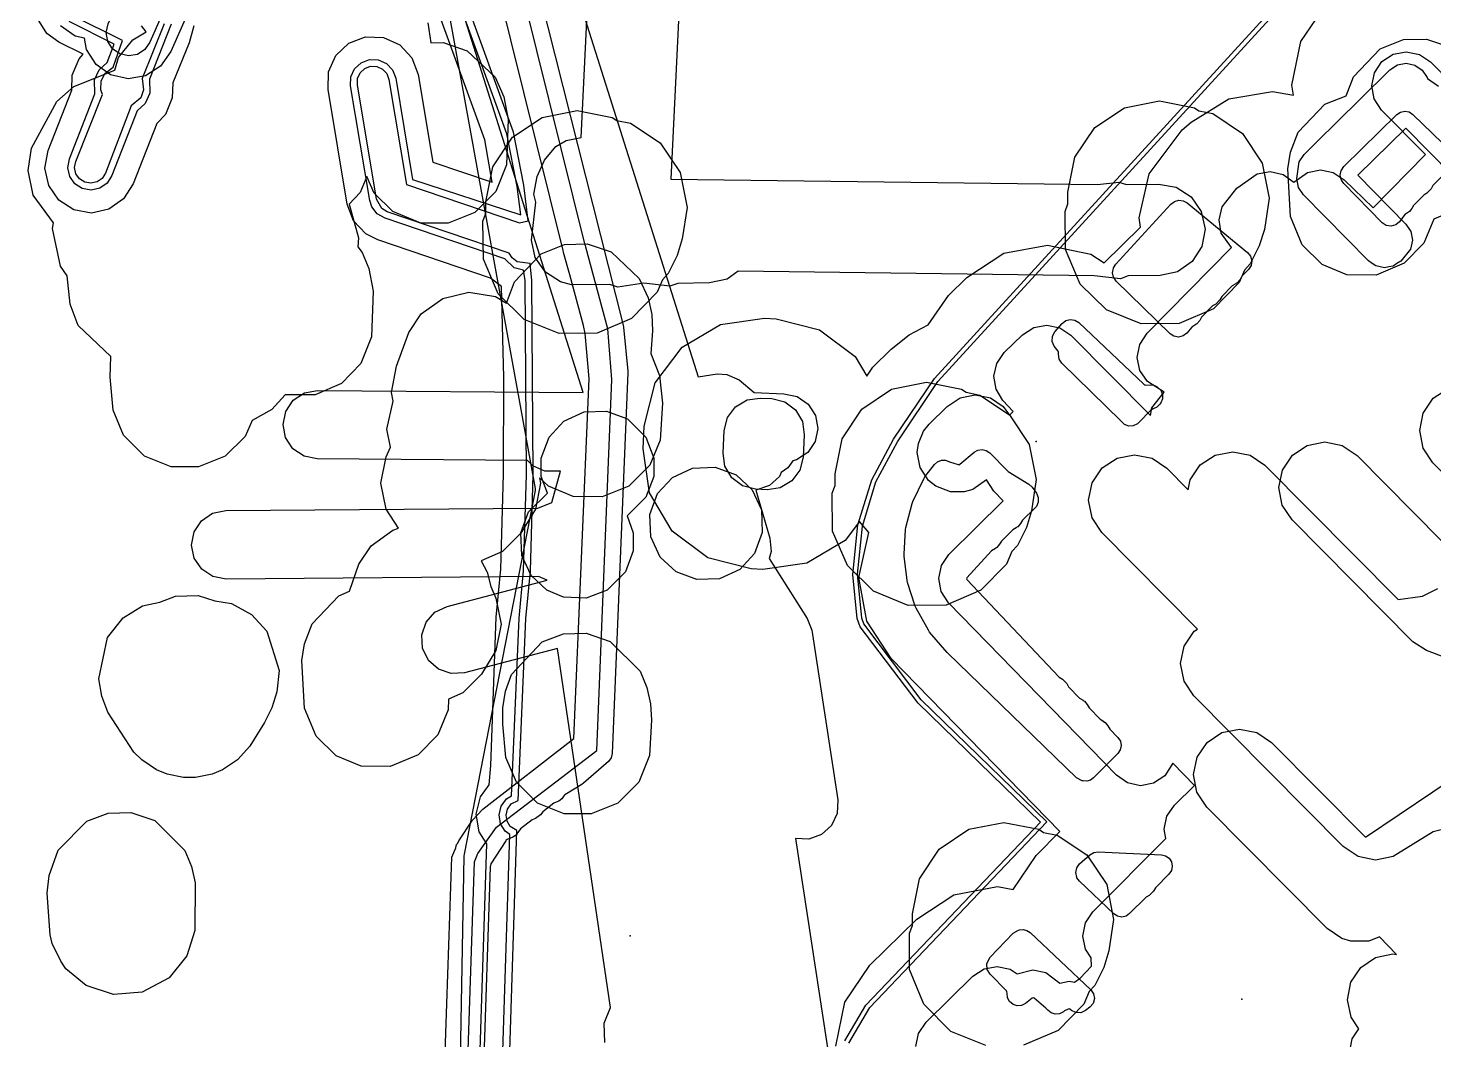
# Model space of a CAD drawing. Header units: metres. Extents: x -2677 to -840, y 169 to 1487.
# Drawn here: x -2672.5 to -2611, y 519.3 to 563.6 of the extents above; entities that cross this region are included whole.
import ezdxf

# ---------------------------------------------------------------- set-up
doc = ezdxf.new("R2010")
doc.units = ezdxf.units.M
for name, color, linetype in [('AI_GREENING_EXCLUSIONS', 1, 'Continuous'), ('AI_GREENING_LAWN', 82, 'Continuous'), ('AI_GREENING_REJECTED', 6, 'Continuous')]:
    doc.layers.add(name, color=color, linetype=linetype)

msp = doc.modelspace()

# ---------------------------------------------------------------- linework, layer by layer
at = {"layer": 'AI_GREENING_EXCLUSIONS'}
for points in [[(-2643.255, 579.889), (-2644.36, 556.978), (-2625.689, 556.74), (-2624.766, 556.846), (-2624.418, 556.735), (-2623.023, 556.758), (-2622.255, 556.618), (-2621.599, 556.195), (-2621.155, 555.554), (-2620.99, 554.791), (-2621.13, 554.023), (-2621.553, 553.367), (-2622.194, 552.923), (-2622.957, 552.758), (-2624.35, 552.735), (-2624.692, 552.613), (-2625.835, 552.742), (-2641.406, 552.94), (-2641.899, 552.599), (-2642.661, 552.434), (-2644.055, 552.411), (-2644.396, 552.289), (-2645.542, 552.418), (-2646.679, 552.251), (-2647.027, 552.362), (-2648.698, 552.354), (-2649.19, 552.479), (-2649.846, 552.902), (-2650.29, 553.543), (-2650.455, 554.306), (-2650.271, 555.966), (-2650.345, 556.321), (-2650.2, 557.087), (-2649.892, 557.805), (-2649.383, 558.396), (-2648.934, 558.661), (-2648.276, 558.798), (-2647.259, 579.903)], [(-2643.255, 579.889), (-2644.36, 556.978), (-2625.689, 556.74), (-2624.766, 556.846), (-2624.418, 556.735), (-2623.023, 556.758), (-2622.255, 556.618), (-2621.599, 556.195), (-2621.155, 555.554), (-2620.99, 554.791), (-2621.13, 554.023), (-2621.553, 553.367), (-2622.194, 552.923), (-2622.957, 552.758), (-2624.35, 552.735), (-2624.692, 552.613), (-2625.835, 552.742), (-2641.406, 552.94), (-2641.899, 552.599), (-2642.661, 552.434), (-2644.055, 552.411), (-2644.396, 552.289), (-2645.542, 552.418), (-2646.679, 552.251), (-2647.027, 552.362), (-2648.698, 552.354), (-2649.19, 552.479), (-2649.846, 552.902), (-2650.29, 553.543), (-2650.455, 554.306), (-2650.271, 555.966), (-2650.345, 556.321), (-2650.2, 557.087), (-2649.892, 557.805), (-2649.383, 558.396), (-2648.934, 558.661), (-2648.276, 558.798), (-2647.259, 579.903)], [(-2651.175, 573.65), (-2643.168, 548.321), (-2642.334, 548.462), (-2641.904, 548.431), (-2641.368, 548.197), (-2640.714, 547.642), (-2639.411, 547.576), (-2638.838, 547.457), (-2638.354, 547.129), (-2638.032, 546.639), (-2637.923, 546.065), (-2638.041, 545.491), (-2638.37, 545.007), (-2638.859, 544.686), (-2639.026, 544.654), (-2639.238, 544.337), (-2639.525, 544.145), (-2639.612, 543.964), (-2640.047, 543.573), (-2640.645, 543.372), (-2640.024, 541.261), (-2639.972, 540.678), (-2640.064, 540.381), (-2638.389, 537.752), (-2638.195, 537.236), (-2637.06, 529.811), (-2637.086, 529.226), (-2637.334, 528.696), (-2637.766, 528.301), (-2638.316, 528.102), (-2638.907, 528.13), (-2633.266, 491.206)], [(-2647.243, 519.206), (-2647.278, 520.052), (-2646.994, 520.73), (-2649.312, 536.444), (-2653.389, 535.376), (-2653.974, 535.341), (-2654.527, 535.532), (-2654.965, 535.92), (-2655.221, 536.446), (-2655.256, 537.031), (-2655.064, 537.584), (-2654.676, 538.022), (-2654.15, 538.278), (-2649.765, 539.426), (-2650.148, 539.581), (-2663.815, 539.472), (-2664.389, 539.583), (-2664.877, 539.906), (-2665.205, 540.391), (-2665.322, 540.965), (-2665.21, 541.539), (-2664.887, 542.028), (-2664.402, 542.355), (-2663.829, 542.472), (-2650.184, 542.581), (-2649.562, 542.827), (-2649.192, 544.198), (-2649.865, 544.194), (-2650.401, 544.428), (-2650.624, 544.66), (-2659.831, 544.729), (-2660.404, 544.847), (-2660.889, 545.176), (-2661.21, 545.665), (-2661.32, 546.24), (-2661.202, 546.813), (-2660.873, 547.297), (-2660.384, 547.619), (-2659.809, 547.729), (-2648.197, 547.642), (-2656.144, 572.78)], [(-2662.371, 571.298), (-2666.229, 562.555), (-2666.677, 561.917), (-2667.336, 561.498), (-2668.104, 561.363), (-2668.866, 561.533), (-2669.505, 561.981), (-2669.923, 562.64), (-2670.011, 563.139), (-2670.413, 563.228), (-2671.052, 563.677)], [(-2653.008, 509.38), (-2652.41, 527.889), (-2652.741, 528.421), (-2652.869, 529.191), (-2652.692, 529.951), (-2652.313, 530.48), (-2652.227, 531.326), (-2651.998, 537.806), (-2651.8, 539.908), (-2651.678, 544.063), (-2651.663, 548.295), (-2651.767, 552.279), (-2652.249, 552.642), (-2657.182, 554.315), (-2657.701, 554.58), (-2658.236, 555.149), (-2658.513, 555.878), (-2659.352, 560.89), (-2659.328, 561.67), (-2659.008, 562.381), (-2658.439, 562.916), (-2657.71, 563.193), (-2656.93, 563.169), (-2656.218, 562.849), (-2655.683, 562.28), (-2655.407, 561.551), (-2654.765, 557.719), (-2652.176, 556.84), (-2652.499, 558.686), (-2655.982, 568.281)], [(-2652.022, 508.907), (-2651.397, 528.297), (-2651.599, 528.442), (-2651.805, 528.773), (-2651.869, 529.158), (-2651.781, 529.538), (-2651.554, 529.856), (-2651.333, 529.993), (-2650.999, 537.763), (-2650.802, 539.838), (-2650.678, 544.05), (-2650.737, 552.531), (-2650.807, 552.991), (-2651.215, 553.09), (-2651.62, 553.484), (-2656.861, 555.262), (-2657.199, 555.457), (-2657.437, 555.766), (-2657.526, 556.043), (-2658.366, 561.055), (-2658.354, 561.445), (-2658.194, 561.801), (-2657.909, 562.068), (-2657.545, 562.206), (-2657.155, 562.195), (-2656.799, 562.034), (-2656.531, 561.75), (-2656.393, 561.385), (-2655.653, 556.964), (-2650.914, 555.404), (-2651.078, 556.657), (-2651.529, 558.948), (-2655.043, 568.625)], [(-2651.728, 508.712), (-2651.091, 528.473), (-2651.38, 528.647), (-2651.525, 528.879), (-2651.569, 529.149), (-2651.507, 529.415), (-2651.348, 529.637), (-2651.041, 529.794), (-2650.699, 537.75), (-2650.503, 539.816), (-2650.378, 544.045), (-2650.437, 552.545), (-2650.519, 553.276), (-2651.084, 553.361), (-2651.303, 553.525), (-2651.427, 553.735), (-2656.765, 555.546), (-2657.001, 555.682), (-2657.23, 556.093), (-2658.07, 561.105), (-2658.061, 561.378), (-2657.949, 561.627), (-2657.75, 561.814), (-2657.495, 561.911), (-2657.222, 561.902), (-2656.973, 561.79), (-2656.786, 561.591), (-2656.689, 561.336), (-2655.919, 556.737), (-2650.977, 555.061), (-2650.603, 555.151), (-2650.783, 556.709), (-2651.239, 559.027), (-2654.761, 568.728)], [(-2654.594, 508.055), (-2653.932, 527.304), (-2653.765, 527.714), (-2653.728, 527.863), (-2653.676, 527.928), (-2653.636, 528.026), (-2653.034, 528.934), (-2652.59, 529.412), (-2648.596, 532.497), (-2647.937, 548.252), (-2648.104, 550.226), (-2648.183, 550.565), (-2648.784, 552.787), (-2649.056, 553.766), (-2649.071, 553.851), (-2652.514, 567.717)], [(-2653.594, 508.022), (-2652.951, 527.112), (-2652.836, 527.392), (-2652.828, 527.426), (-2652.816, 527.441), (-2652.803, 527.473), (-2651.979, 528.621), (-2647.602, 531.971), (-2646.938, 548.212), (-2647.12, 550.428), (-2648.082, 553.995), (-2648.098, 554.082), (-2648.099, 554.085), (-2651.265, 566.839)], [(-2637.142, 519.043), (-2636.748, 520.96), (-2635.648, 522.579), (-2633.6, 524.593), (-2631.973, 525.662), (-2630.061, 526.028), (-2629.378, 525.888), (-2628.382, 527.386), (-2627.344, 528.429), (-2634.724, 536.002), (-2635.782, 537.63), (-2636.14, 539.539), (-2635.695, 541.513), (-2636.107, 541.996), (-2636.73, 541.164), (-2638.406, 540.169), (-2640.337, 539.891), (-2640.846, 539.918), (-2642.735, 540.399), (-2644.297, 541.568), (-2645.293, 543.245), (-2645.571, 545.176), (-2645.518, 546.166), (-2645.037, 548.055), (-2643.866, 549.618), (-2642.19, 550.613), (-2640.26, 550.891), (-2639.751, 550.864), (-2637.86, 550.382), (-2636.3, 549.214), (-2635.79, 548.355), (-2635.519, 548.748), (-2634.717, 549.537), (-2633.939, 550.162), (-2633.108, 550.6), (-2632.216, 551.889), (-2631.416, 552.669), (-2629.79, 553.728), (-2627.884, 554.089), (-2625.984, 553.697), (-2625.405, 553.306), (-2623.806, 554.872), (-2623.877, 555.285), (-2623.437, 557.205), (-2621.992, 559.13), (-2621.59, 559.459), (-2619.949, 560.479), (-2618.044, 560.801), (-2617.114, 560.649), (-2617.196, 561.08), (-2616.802, 562.99), (-2615.707, 564.605)], [(-2636.741, 519.271), (-2635.824, 520.83), (-2628.194, 528.845), (-2633.541, 534.05), (-2636.071, 537.39), (-2636.209, 537.745), (-2636.391, 539.675), (-2636.171, 541.855), (-2635.563, 543.819), (-2634.616, 545.591), (-2632.825, 548.254), (-2617.66, 564.848)], [(-2636.568, 519.17), (-2635.651, 520.729), (-2627.912, 528.85), (-2633.402, 534.194), (-2635.912, 537.511), (-2636.01, 537.764), (-2636.192, 539.694), (-2635.98, 541.797), (-2635.386, 543.725), (-2634.45, 545.48), (-2632.678, 548.119), (-2617.384, 564.852)], [(-2665.222, 563.682), (-2665.426, 562.929), (-2666.148, 561.183), (-2666.167, 560.529), (-2666.47, 559.807), (-2666.842, 559.409), (-2667.877, 556.761), (-2668.298, 556.104), (-2668.938, 555.658), (-2669.7, 555.49), (-2670.469, 555.627), (-2671.126, 556.048), (-2671.572, 556.688), (-2671.74, 557.45), (-2671.603, 558.219), (-2670.569, 560.862), (-2670.549, 561.516), (-2670.247, 562.238), (-2670.069, 562.442), (-2671.129, 562.969), (-2671.654, 563.345), (-2672.136, 564.122)], [(-2666.519, 563.77), (-2667.491, 561.376), (-2667.422, 560.884), (-2667.547, 560.534), (-2667.961, 560.174), (-2669.088, 557.235), (-2669.235, 557.005), (-2669.459, 556.849), (-2669.726, 556.79), (-2669.995, 556.838), (-2670.225, 556.985), (-2670.381, 557.209), (-2670.44, 557.476), (-2670.392, 557.745), (-2669.226, 560.669), (-2669.294, 560.884), (-2669.275, 561.258), (-2669.115, 561.591), (-2668.756, 561.872), (-2668.343, 563.037), (-2670.551, 564.133)], [(-2654.991, 563.809), (-2654.86, 562.93), (-2654.321, 562.945), (-2653.271, 562.593), (-2652.047, 561.434), (-2651.661, 560.578), (-2651.479, 559.589), (-2651.544, 557.597), (-2652.014, 556.432), (-2652.936, 555.51), (-2654.101, 555.04), (-2655.289, 555.04), (-2656.521, 555.555), (-2657.331, 556.365), (-2657.659, 557.092), (-2657.954, 556.387), (-2658.436, 555.883), (-2658.02, 554.398), (-2658.053, 554.014), (-2657.863, 553.768), (-2657.563, 553.059), (-2657.381, 552.07), (-2657.446, 550.078), (-2657.916, 548.913), (-2658.772, 548.036), (-2659.922, 547.538), (-2661.23, 547.529), (-2661.815, 546.89), (-2662.673, 546.411), (-2662.984, 545.709), (-2663.861, 544.854), (-2665.026, 544.384), (-2666.214, 544.384), (-2667.379, 544.854), (-2668.301, 545.776), (-2668.754, 546.86), (-2668.887, 548.313), (-2668.862, 549.212), (-2670.279, 550.571), (-2670.639, 551.499), (-2670.772, 552.735), (-2671.057, 553.168), (-2671.409, 554.816), (-2671.367, 555.067), (-2672.253, 556.266), (-2672.475, 557.35), (-2672.475, 557.35), (-2672.328, 558.334), (-2671.225, 560.363), (-2670.481, 561.022), (-2668.687, 561.734), (-2668.52, 562.292), (-2667.888, 563.061), (-2667.313, 563.414), (-2667.52, 563.683)], [(-2666.22, 563.75), (-2667.16, 561.347), (-2667.148, 560.727), (-2667.352, 560.287), (-2667.699, 559.965), (-2668.809, 557.126), (-2669.019, 556.797), (-2669.339, 556.574), (-2669.72, 556.49), (-2670.104, 556.559), (-2670.433, 556.769), (-2670.656, 557.089), (-2670.74, 557.47), (-2670.671, 557.854), (-2669.557, 560.698), (-2669.569, 561.318), (-2669.364, 561.758), (-2669.017, 562.08), (-2668.705, 562.881), (-2670.685, 563.864)], [(-2609.923, 555.667), (-2610.981, 555.225), (-2611.423, 554.167), (-2612.278, 553.29), (-2613.51, 552.775), (-2614.779, 552.792), (-2615.863, 553.245), (-2616.74, 554.1), (-2617.255, 555.332), (-2617.37, 557.422), (-2617.253, 558.149), (-2616.914, 559.024), (-2615.754, 560.246), (-2614.814, 560.619), (-2614.492, 561.446), (-2613.332, 562.668), (-2612.302, 563.075), (-2611.308, 563.102), (-2611.308, 563.102), (-2610.258, 562.75)], [(-2633.642, 519.023), (-2633.524, 519.598), (-2633.194, 520.084), (-2631.146, 522.098), (-2630.658, 522.418), (-2630.084, 522.528), (-2629.512, 522.41), (-2629.202, 522.2), (-2628.527, 522.376), (-2627.955, 522.259), (-2627.342, 521.801), (-2626.933, 521.881), (-2626.702, 521.834), (-2626.449, 522.015), (-2625.953, 522.543), (-2625.974, 522.912), (-2626.222, 523.281), (-2626.338, 523.855), (-2626.225, 524.429), (-2625.901, 524.917), (-2622.706, 528.128), (-2622.78, 528.531), (-2622.658, 529.103), (-2622.326, 529.585), (-2621.445, 530.443), (-2622.397, 531.422), (-2622.746, 530.862), (-2623.237, 530.544), (-2623.812, 530.437), (-2624.385, 530.559), (-2624.867, 530.891), (-2632.215, 538.443), (-2632.533, 538.932), (-2632.64, 539.504), (-2632.521, 540.074), (-2632.194, 540.556), (-2629.817, 542.905), (-2630.231, 543.324), (-2630.554, 543.813), (-2631.153, 543.399), (-2631.532, 543.292), (-2632.126, 543.292), (-2632.765, 543.539), (-2633.08, 543.789), (-2633.449, 544.35), (-2633.579, 545.011), (-2633.53, 545.407), (-2633.303, 545.949), (-2633.059, 546.258), (-2632.276, 547.031), (-2631.7, 547.409), (-2631.045, 547.535), (-2630.374, 547.402), (-2629.819, 547.031), (-2629.54, 546.644), (-2629.379, 546.804), (-2629.83, 547.294), (-2630.13, 547.784), (-2630.224, 548.35), (-2630.099, 548.911), (-2629.772, 549.383), (-2628.972, 550.163), (-2628.485, 550.481), (-2627.913, 550.589), (-2627.343, 550.471), (-2626.86, 550.146), (-2623.38, 546.639), (-2623.313, 546.966), (-2622.776, 547.66), (-2623.507, 548.113), (-2623.836, 548.597), (-2623.954, 549.17), (-2623.844, 549.745), (-2623.522, 550.234), (-2619.833, 553.978), (-2620.278, 554.608), (-2620.378, 555.191), (-2620.246, 555.767), (-2619.605, 556.571), (-2618.71, 557.206), (-2618.138, 557.302), (-2617.573, 557.175), (-2617.101, 556.845), (-2616.503, 557.268), (-2615.939, 557.376), (-2615.377, 557.264), (-2614.897, 556.949), (-2613.634, 555.716), (-2611.35, 558.05), (-2613.265, 559.991), (-2613.586, 560.48), (-2613.697, 561.055), (-2613.578, 561.628), (-2613.25, 562.113), (-2612.761, 562.434), (-2612.186, 562.545), (-2611.613, 562.426), (-2611.129, 562.098), (-2608.315, 559.245)], [(-2610.184, 557.152), (-2612.209, 559.206), (-2614.301, 557.144), (-2612.204, 555.008), (-2611.99, 554.681), (-2611.918, 554.298), (-2611.997, 553.916), (-2612.431, 553.383), (-2612.431, 553.383), (-2612.431, 553.383), (-2612.594, 553.276), (-2612.758, 553.17), (-2612.758, 553.17), (-2612.758, 553.17), (-2612.949, 553.133), (-2613.141, 553.097), (-2613.141, 553.097), (-2613.141, 553.097), (-2613.141, 553.097), (-2613.332, 553.137), (-2613.523, 553.177), (-2613.523, 553.177), (-2613.523, 553.177), (-2613.684, 553.287), (-2613.845, 553.396), (-2613.845, 553.396), (-2613.845, 553.396), (-2616.681, 556.286), (-2616.895, 556.612), (-2616.967, 556.995), (-2616.875, 557.729), (-2616.656, 558.052), (-2616.129, 558.571), (-2616.129, 558.571), (-2614.22, 560.454), (-2612.899, 561.757), (-2612.573, 561.971), (-2612.19, 562.045), (-2611.807, 561.966), (-2611.485, 561.747), (-2611.27, 561.421), (-2611.261, 561.374), (-2610.782, 561.035)], [(-2606.902, 540.404), (-2611.017, 544.555), (-2611.448, 545.205), (-2611.597, 545.971), (-2611.442, 546.736), (-2611.005, 547.383), (-2610.355, 547.814)], [(-2610.541, 528.532), (-2611.013, 528.412), (-2612.766, 527.333), (-2613.532, 527.184), (-2614.297, 527.339), (-2614.944, 527.776), (-2621.477, 534.365), (-2621.908, 535.015), (-2622.056, 535.781), (-2621.901, 536.546), (-2621.465, 537.193), (-2621.318, 537.29), (-2625.501, 541.509), (-2625.931, 542.16), (-2626.08, 542.926), (-2625.925, 543.691), (-2625.488, 544.338), (-2624.838, 544.768), (-2624.072, 544.917), (-2623.307, 544.762), (-2622.66, 544.325), (-2621.722, 543.38), (-2621.633, 543.821), (-2621.196, 544.468), (-2620.546, 544.898), (-2619.78, 545.047), (-2619.015, 544.892), (-2618.368, 544.456), (-2612.546, 538.583), (-2611.475, 538.734), (-2610.8, 539.066)], [(-2607.981, 535.1), (-2611.301, 536.35), (-2611.894, 536.734), (-2617.182, 542.065), (-2617.613, 542.716), (-2617.762, 543.482), (-2617.606, 544.246), (-2617.17, 544.893), (-2616.519, 545.324), (-2615.753, 545.473), (-2614.988, 545.318), (-2614.341, 544.881), (-2609.415, 539.912)], [(-2614.693, 518.594), (-2614.547, 519.361), (-2614.255, 519.805), (-2614.594, 520.304), (-2614.752, 521.069), (-2614.606, 521.835), (-2614.177, 522.487), (-2613.531, 522.925), (-2612.767, 523.083), (-2612.61, 523.053), (-2613.356, 523.82), (-2613.828, 523.637), (-2614.608, 523.634), (-2614.999, 523.753), (-2615.646, 524.189), (-2620.915, 529.503), (-2621.346, 530.154), (-2621.495, 530.92), (-2621.339, 531.685), (-2620.903, 532.332), (-2620.252, 532.763), (-2619.486, 532.912), (-2618.721, 532.756), (-2618.075, 532.32), (-2613.971, 528.181), (-2609.555, 531.156)], [(-2630.585, 519.069), (-2632.107, 519.689), (-2633.294, 520.876), (-2633.914, 522.398), (-2633.914, 523.982), (-2633.79, 524.318), (-2633.79, 524.831), (-2633.486, 526.362), (-2632.618, 527.659), (-2631.321, 528.527), (-2629.79, 528.831), (-2628.259, 528.527), (-2628.06, 528.393), (-2628.06, 528.393), (-2627.457, 528.274), (-2626.16, 527.406), (-2625.292, 526.109), (-2624.988, 524.578), (-2625.195, 523.207), (-2625.421, 522.482), (-2625.814, 521.692), (-2626.063, 521.425), (-2626.292, 520.876), (-2627.415, 519.732), (-2628.924, 519.085)]]:
    msp.add_lwpolyline(points, dxfattribs=at)
for points in [[(-2663.201, 572.082), (-2663.286, 571.701), (-2667.144, 562.959), (-2667.368, 562.64), (-2667.697, 562.431), (-2668.082, 562.363), (-2668.462, 562.448), (-2668.782, 562.672), (-2668.991, 563.001), (-2669.058, 563.386), (-2668.974, 563.767), (-2665.115, 572.509), (-2664.891, 572.828), (-2664.562, 573.038), (-2664.178, 573.105), (-2663.797, 573.02), (-2663.478, 572.796), (-2663.268, 572.467), (-2663.201, 572.082)], [(-2621.257, 559.961), (-2620.654, 559.842), (-2619.357, 558.974), (-2618.489, 557.677), (-2618.185, 556.146), (-2618.392, 554.775), (-2618.618, 554.05), (-2619.011, 553.26), (-2619.26, 552.993), (-2619.489, 552.444), (-2620.612, 551.3), (-2622.121, 550.653), (-2623.782, 550.637), (-2625.304, 551.257), (-2626.448, 552.38), (-2627.095, 553.889), (-2627.111, 555.55), (-2626.987, 555.886), (-2626.987, 556.399), (-2626.683, 557.93), (-2625.815, 559.227), (-2624.518, 560.095), (-2622.987, 560.399), (-2621.456, 560.095), (-2621.257, 559.961)], [(-2646.921, 559.676), (-2646.722, 559.542), (-2646.119, 559.423), (-2644.822, 558.555), (-2643.954, 557.258), (-2643.65, 555.727), (-2643.857, 554.356), (-2644.083, 553.631), (-2644.476, 552.841), (-2644.725, 552.574), (-2644.954, 552.025), (-2646.077, 550.881), (-2647.586, 550.234), (-2649.247, 550.218), (-2650.769, 550.838), (-2651.913, 551.961), (-2652.56, 553.47), (-2652.576, 555.131), (-2652.452, 555.467), (-2652.452, 555.98), (-2652.148, 557.511), (-2651.28, 558.808), (-2649.983, 559.676), (-2648.452, 559.98), (-2646.921, 559.676)], [(-2656.277, 541.702), (-2656.814, 542.527), (-2657.044, 543.675), (-2656.817, 544.823), (-2656.629, 545.243), (-2656.788, 546.039), (-2656.509, 547.265), (-2656.583, 547.636), (-2656.356, 548.784), (-2655.82, 550.266), (-2655.281, 551.074), (-2654.33, 551.756), (-2653.19, 552.023), (-2652.035, 551.834), (-2651.55, 551.543), (-2651.196, 552.485), (-2650.036, 553.707), (-2649.006, 554.114), (-2648.012, 554.141), (-2646.962, 553.789), (-2645.738, 552.63), (-2645.352, 551.774), (-2645.197, 551.055), (-2645.158, 550.338), (-2645.235, 549.346), (-2644.858, 548.389), (-2644.725, 547.173), (-2644.819, 545.546), (-2645.272, 544.463), (-2646.194, 543.541), (-2647.359, 543.071), (-2648.629, 543.087), (-2649.712, 543.541), (-2650.102, 543.909), (-2650.056, 543.675), (-2650.286, 542.527), (-2650.915, 541.491), (-2651.725, 540.681), (-2652.653, 540.277), (-2652.386, 539.776), (-2652.24, 539.156), (-2652.009, 538.644), (-2651.782, 537.496), (-2652.012, 536.348), (-2652.641, 535.312), (-2653.451, 534.502), (-2654.082, 534.222), (-2654.099, 533.749), (-2654.552, 532.665), (-2655.407, 531.788), (-2656.639, 531.273), (-2657.908, 531.29), (-2658.992, 531.743), (-2659.869, 532.598), (-2660.384, 533.83), (-2660.499, 535.92), (-2660.382, 536.647), (-2660.043, 537.522), (-2658.883, 538.744), (-2658.413, 538.941), (-2658.007, 540.126), (-2657.468, 540.934), (-2656.517, 541.616), (-2656.277, 541.702)], [(-2631.444, 547.646), (-2630.841, 547.527), (-2629.544, 546.659), (-2628.676, 545.362), (-2628.372, 543.831), (-2628.579, 542.46), (-2628.805, 541.735), (-2629.198, 540.945), (-2629.447, 540.678), (-2629.676, 540.129), (-2630.799, 538.985), (-2632.308, 538.338), (-2633.969, 538.322), (-2635.491, 538.942), (-2636.635, 540.065), (-2637.282, 541.574), (-2637.298, 543.235), (-2637.174, 543.571), (-2637.174, 544.084), (-2636.87, 545.615), (-2636.002, 546.912), (-2634.705, 547.78), (-2633.174, 548.084), (-2631.643, 547.78), (-2631.444, 547.646)], [(-2641.878, 546.546), (-2641.528, 547.014), (-2641.024, 547.313), (-2640.446, 547.396), (-2639.938, 547.369), (-2639.371, 547.225), (-2638.902, 546.874), (-2638.604, 546.37), (-2638.521, 545.791), (-2638.574, 544.803), (-2638.718, 544.237), (-2639.069, 543.768), (-2639.572, 543.469), (-2640.151, 543.386), (-2640.659, 543.413), (-2641.226, 543.557), (-2641.694, 543.908), (-2641.993, 544.412), (-2642.076, 544.99), (-2642.023, 545.979), (-2641.878, 546.546)], [(-2647.169, 546.825), (-2646.252, 546.484), (-2645.446, 545.678), (-2645.105, 544.761), (-2645.105, 543.969), (-2645.446, 543.052), (-2646.27, 542.238), (-2646.003, 541.498), (-2646.003, 540.706), (-2646.344, 539.789), (-2647.15, 538.983), (-2648.067, 538.642), (-2649.053, 538.681), (-2649.776, 538.983), (-2650.475, 539.63), (-2650.884, 540.512), (-2650.923, 541.498), (-2650.582, 542.415), (-2649.758, 543.229), (-2650.025, 543.969), (-2650.025, 544.761), (-2649.684, 545.678), (-2649.037, 546.377), (-2648.155, 546.786), (-2647.169, 546.825)], [(-2640.359, 541.515), (-2640.7, 540.598), (-2641.347, 539.899), (-2642.229, 539.49), (-2643.215, 539.451), (-2644.132, 539.792), (-2644.831, 540.439), (-2645.24, 541.321), (-2645.279, 542.307), (-2644.938, 543.224), (-2644.291, 543.923), (-2643.409, 544.332), (-2642.423, 544.371), (-2641.506, 544.03), (-2640.807, 543.383), (-2640.398, 542.501), (-2640.359, 541.515)], [(-2668.987, 533.659), (-2669.25, 534.347), (-2669.386, 535.105), (-2668.999, 536.913), (-2668.311, 537.781), (-2667.464, 538.301), (-2666.72, 538.465), (-2666.031, 538.724), (-2665.037, 538.751), (-2664.311, 538.521), (-2663.584, 538.401), (-2662.71, 537.927), (-2662.039, 537.192), (-2661.496, 535.482), (-2661.59, 534.548), (-2661.816, 533.847), (-2662.14, 533.207), (-2662.775, 532.171), (-2663.322, 531.565), (-2663.969, 531.133), (-2664.429, 530.945), (-2665.148, 530.801), (-2665.674, 530.801), (-2666.393, 530.945), (-2666.853, 531.133), (-2667.5, 531.565), (-2667.843, 531.908), (-2668.987, 533.659)], [(-2645.702, 535.446), (-2645.402, 534.736), (-2645.247, 534.017), (-2645.208, 533.3), (-2645.285, 531.755), (-2645.755, 530.59), (-2646.677, 529.668), (-2647.842, 529.198), (-2649.03, 529.198), (-2650.195, 529.668), (-2651.117, 530.59), (-2651.57, 531.674), (-2651.703, 533.127), (-2651.702, 533.845), (-2651.585, 534.572), (-2651.324, 535.296), (-2649.987, 536.726), (-2649.056, 537.076), (-2648.062, 537.103), (-2647.012, 536.751), (-2645.702, 535.446)], [(-2671.556, 526.511), (-2671.167, 527.609), (-2669.908, 528.888), (-2668.977, 529.238), (-2667.983, 529.265), (-2666.933, 528.913), (-2665.623, 527.608), (-2665.323, 526.898), (-2665.168, 526.179), (-2665.18, 524.108), (-2665.53, 522.987), (-2666.3, 522.034), (-2667.479, 521.407), (-2668.744, 521.306), (-2669.936, 521.695), (-2670.818, 522.426), (-2671.038, 522.752), (-2671.421, 523.525), (-2671.508, 523.917), (-2671.636, 525.736), (-2671.556, 526.511)]]:
    msp.add_lwpolyline(points, close=True, dxfattribs=at)
at = {"layer": 'AI_GREENING_LAWN'}
for points in [[(-2653.574, 517.701), (-2653.396, 527.35), (-2653.387, 527.436), (-2650.276, 543.346), (-2650.275, 543.438), (-2654.917, 568.996)], [(-2651.063, 568.89), (-2646.437, 550.577), (-2646.424, 550.501), (-2646.242, 548.576), (-2646.24, 548.508), (-2646.921, 531.851), (-2646.97, 531.655), (-2647.092, 531.495), (-2648.183, 530.54), (-2648.251, 530.49), (-2648.997, 530.034), (-2649.025, 530.011), (-2649.065, 529.949), (-2649.068, 529.951), (-2649.125, 529.864), (-2649.255, 529.764), (-2649.307, 529.746), (-2649.306, 529.744), (-2649.474, 529.671), (-2649.965, 529.29), (-2650.06, 529.162), (-2650.273, 528.998), (-2650.421, 528.937), (-2650.931, 528.543), (-2651.049, 528.386), (-2651.11, 528.292), (-2651.274, 528.179), (-2651.524, 528.075), (-2651.555, 528.056), (-2651.579, 528.029), (-2652.23, 527.017), (-2652.269, 526.892), (-2652.574, 517.675)], [(-2610.59, 557.129), (-2611.02, 556.688), (-2611.097, 556.547), (-2611.284, 556.355), (-2611.423, 556.275), (-2611.869, 555.818), (-2611.943, 555.682), (-2612.042, 555.556), (-2612.176, 555.467), (-2612.221, 555.447), (-2612.25, 555.42), (-2612.483, 555.111), (-2612.645, 554.973), (-2612.85, 554.914), (-2613.061, 554.946), (-2613.239, 555.063), (-2614.923, 556.778), (-2614.923, 556.778), (-2615.026, 556.933), (-2615.033, 556.95), (-2615.073, 557.15), (-2615.03, 557.35), (-2615.022, 557.367), (-2614.917, 557.52), (-2612.602, 559.802), (-2612.442, 559.908), (-2612.253, 559.946), (-2612.064, 559.91), (-2611.903, 559.805), (-2610.185, 558.137)]]:
    msp.add_lwpolyline(points, dxfattribs=at)
for points in [[(-2624.989, 552.681), (-2625.034, 552.876), (-2625, 553.073), (-2624.992, 553.091), (-2624.896, 553.246), (-2622.487, 555.877), (-2622.344, 555.986), (-2622.326, 555.995), (-2622.136, 556.047), (-2621.941, 556.022), (-2621.922, 556.016), (-2621.764, 555.929), (-2619.128, 553.759), (-2618.999, 553.598), (-2618.946, 553.399), (-2618.978, 553.196), (-2619.089, 553.022), (-2619.377, 552.729), (-2619.457, 552.585), (-2619.579, 552.439), (-2619.646, 552.403), (-2619.643, 552.397), (-2619.799, 552.302), (-2620.259, 551.834), (-2620.336, 551.694), (-2620.524, 551.503), (-2620.664, 551.423), (-2621.141, 550.939), (-2621.221, 550.794), (-2621.343, 550.649), (-2621.395, 550.621), (-2621.392, 550.617), (-2621.566, 550.502), (-2621.789, 550.24), (-2621.95, 550.115), (-2622.147, 550.064), (-2622.348, 550.097), (-2622.52, 550.206), (-2624.876, 552.515), (-2624.981, 552.664), (-2624.989, 552.681)], [(-2623.623, 547.972), (-2623.576, 547.965), (-2623.394, 547.976), (-2623.232, 547.959), (-2623.084, 547.891), (-2623.063, 547.877), (-2622.926, 547.738), (-2622.852, 547.557), (-2622.853, 547.361), (-2622.93, 547.181), (-2622.968, 547.124), (-2623.094, 546.997), (-2623.256, 546.921), (-2623.258, 546.921), (-2623.371, 546.855), (-2623.874, 546.342), (-2623.876, 546.343), (-2623.943, 546.264), (-2624.126, 546.175), (-2624.329, 546.166), (-2624.519, 546.239), (-2624.664, 546.381), (-2624.675, 546.398), (-2627.253, 548.924), (-2627.369, 549.1), (-2627.402, 549.308), (-2627.397, 549.399), (-2627.418, 549.448), (-2627.582, 549.671), (-2627.671, 549.875), (-2627.662, 550.098), (-2627.557, 550.295), (-2627.237, 550.663), (-2627.078, 550.785), (-2626.884, 550.835), (-2626.686, 550.804), (-2626.516, 550.699), (-2623.664, 547.997), (-2623.623, 547.972)], [(-2631.084, 545.029), (-2630.923, 545.119), (-2630.74, 545.145), (-2630.56, 545.102), (-2630.407, 544.997), (-2629.641, 544.223), (-2629.595, 544.186), (-2628.696, 543.634), (-2628.551, 543.499), (-2628.364, 543.237), (-2628.282, 543.049), (-2628.282, 542.843), (-2628.365, 542.655), (-2628.442, 542.584), (-2628.438, 542.58), (-2628.975, 542.048), (-2629.057, 541.905), (-2629.181, 541.761), (-2629.249, 541.726), (-2629.246, 541.72), (-2629.403, 541.627), (-2629.895, 541.139), (-2629.977, 540.996), (-2630.101, 540.852), (-2630.159, 540.822), (-2630.156, 540.817), (-2630.326, 540.711), (-2631.409, 539.527), (-2631.43, 539.492), (-2631.408, 539.458), (-2627.366, 535.184), (-2627.224, 535.1), (-2627.04, 534.909), (-2626.963, 534.768), (-2626.481, 534.271), (-2626.325, 534.175), (-2626.329, 534.169), (-2626.261, 534.132), (-2626.14, 533.986), (-2626.061, 533.841), (-2625.578, 533.343), (-2625.423, 533.247), (-2625.426, 533.242), (-2625.359, 533.205), (-2625.238, 533.059), (-2625.158, 532.913), (-2624.799, 532.543), (-2624.694, 532.381), (-2624.658, 532.191), (-2624.697, 532.002), (-2624.804, 531.842), (-2625.865, 530.778), (-2626.001, 530.681), (-2626.16, 530.634), (-2626.327, 530.642), (-2626.368, 530.651), (-2626.608, 530.78), (-2632.243, 536.229), (-2632.277, 536.265), (-2633.036, 537.16), (-2633.092, 537.241), (-2633.625, 538.202), (-2633.664, 538.29), (-2633.998, 539.319), (-2634.018, 539.411), (-2634.152, 540.478), (-2634.155, 540.572), (-2634.086, 541.645), (-2634.072, 541.738), (-2633.801, 542.785), (-2633.768, 542.876), (-2633.296, 543.864), (-2633.241, 543.954), (-2632.827, 544.489), (-2632.692, 544.611), (-2632.522, 544.676), (-2632.34, 544.675), (-2632.17, 544.61), (-2632.165, 544.607), (-2631.792, 544.483), (-2631.753, 544.477), (-2631.719, 544.496), (-2631.084, 545.029)], [(-2622.456, 527.101), (-2622.422, 526.913), (-2622.461, 526.725), (-2622.567, 526.566), (-2623.163, 525.966), (-2623.241, 525.826), (-2623.431, 525.636), (-2623.57, 525.557), (-2624.287, 524.838), (-2624.446, 524.731), (-2624.635, 524.691), (-2624.824, 524.726), (-2624.986, 524.83), (-2626.484, 526.261), (-2626.593, 526.412), (-2626.6, 526.428), (-2626.646, 526.635), (-2626.603, 526.842), (-2626.478, 527.013), (-2626.024, 527.415), (-2625.859, 527.512), (-2625.67, 527.541), (-2622.9, 527.418), (-2622.714, 527.373), (-2622.558, 527.262), (-2622.456, 527.101)], [(-2625.862, 521.332), (-2625.827, 521.119), (-2625.884, 520.911), (-2626.024, 520.747), (-2626.225, 520.596), (-2626.421, 520.506), (-2626.637, 520.507), (-2626.833, 520.6), (-2626.9, 520.652), (-2626.938, 520.671), (-2626.979, 520.66), (-2627.133, 520.584), (-2627.18, 520.546), (-2627.349, 520.458), (-2627.539, 520.439), (-2627.722, 520.493), (-2627.872, 520.611), (-2627.948, 520.7), (-2628.463, 521.138), (-2628.507, 521.16), (-2628.551, 521.14), (-2628.843, 520.913), (-2629.015, 520.826), (-2629.206, 520.811), (-2629.389, 520.869), (-2629.537, 520.992), (-2629.628, 521.161), (-2629.648, 521.353), (-2629.647, 521.363), (-2629.653, 521.413), (-2629.68, 521.456), (-2630.395, 522.184), (-2630.518, 522.394), (-2630.528, 522.636), (-2630.517, 522.688), (-2630.389, 522.932), (-2629.39, 523.978), (-2629.152, 524.117), (-2629.108, 524.128), (-2628.942, 524.142), (-2628.781, 524.1), (-2628.642, 524.008), (-2625.984, 521.51), (-2625.862, 521.332)]]:
    msp.add_lwpolyline(points, close=True, dxfattribs=at)
at = {"layer": 'AI_GREENING_REJECTED'}
for p in [(-2628.38, 545.49), (-2646.14, 523.87), (-2619.38, 521.09)]:
    msp.add_point(p, dxfattribs=at)

doc.saveas('drawing.dxf')
